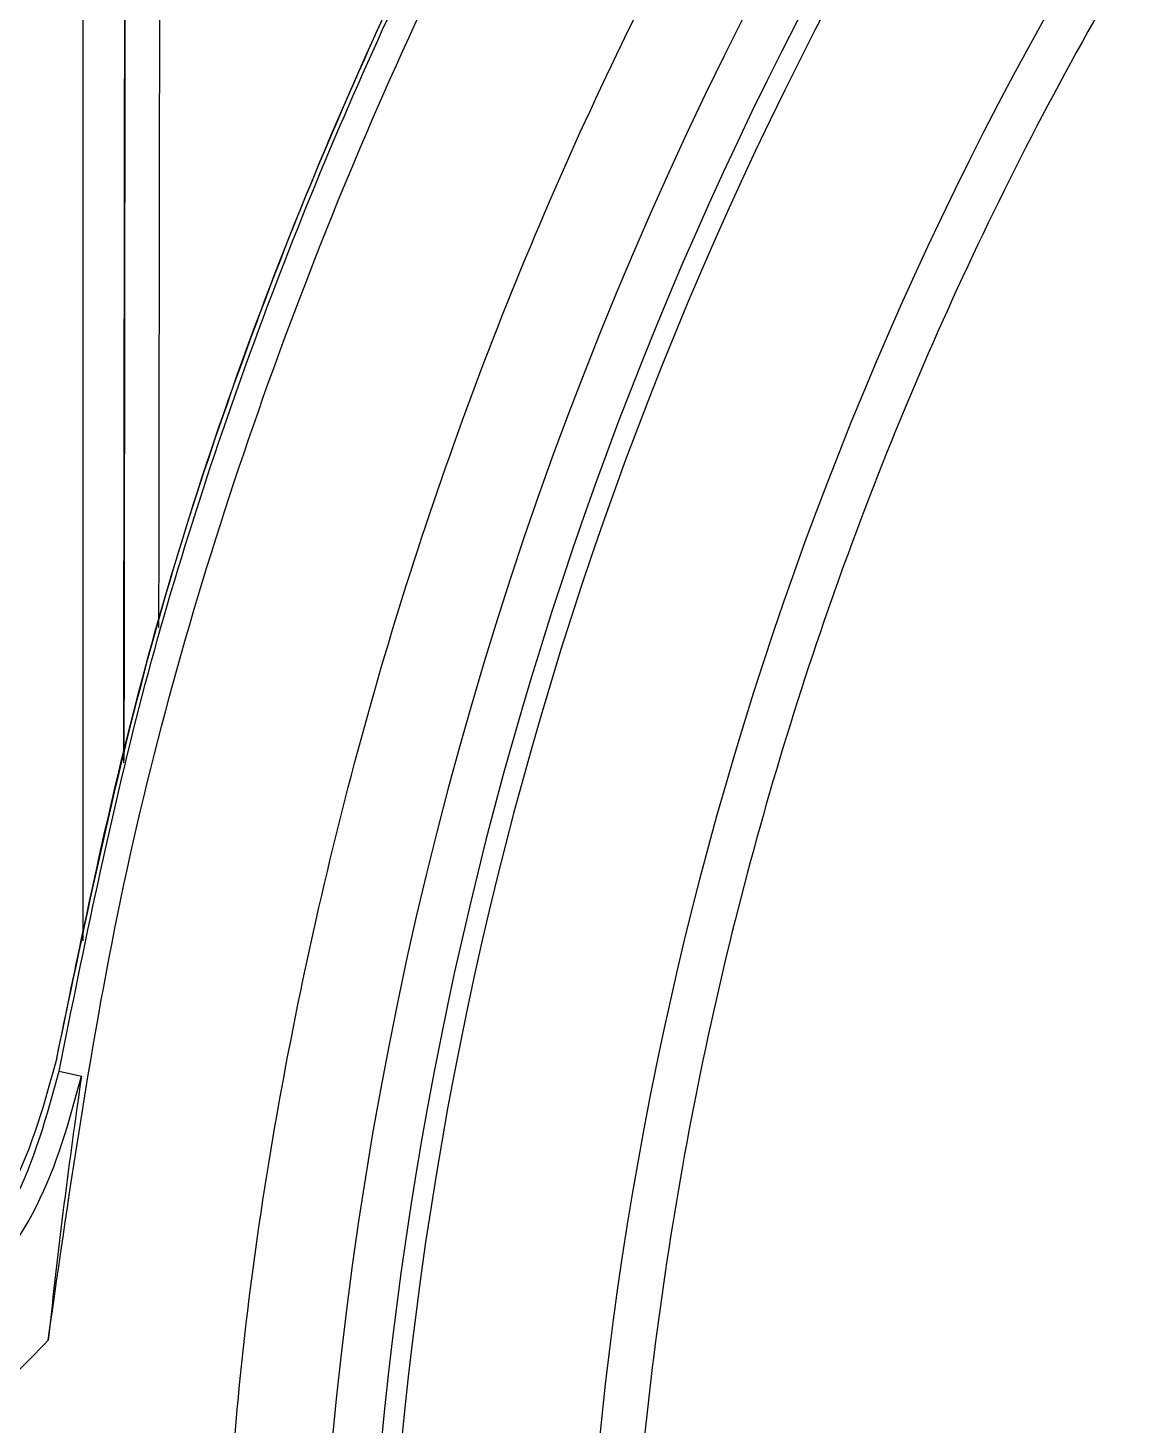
# Model space of a CAD drawing. Header units: millimetres. Extents: x 2687 to 4367, y 1046 to 2234.
# Drawn here: x 3095.83 to 3121.79, y 1981.33 to 2013.72 of the extents above; entities that cross this region are included whole.
import ezdxf

# ---------------------------------------------------------------- set-up
doc = ezdxf.new("R2010")
doc.units = ezdxf.units.MM

msp = doc.modelspace()

# ---------------------------------------------------------------- linework, layer by layer
at = {"color": 7, "linetype": 'Continuous', "lineweight": 25}
for p, q in [((3096.497, 1989.839), (3096.497, 1989.839)), ((3096.548, 1989.535), (3097.065, 1989.416))]:
    msp.add_line(p, q, dxfattribs=at)
for centre, radius, start, end in [((3193.968, 1972.507), 91.48, 295.79271, 180), ((3193.968, 1972.506), 90.341, 353.64897, 186.35103), ((3193.968, 1972.506), 89.875, 353.64897, 186.35103), ((3193.968, 1972.506), 85.319, 353.33017, 186.66983)]:
    msp.add_arc(centre, radius, start, end, dxfattribs=at)
for points in [[(3096.294, 1983.297), (3096.818, 1986.948), (3097.866, 1994.252), (3100.986, 2004.895), (3105.194, 2015.138), (3110.549, 2024.839), (3116.954, 2033.878), (3124.335, 2042.14), (3132.597, 2049.521), (3141.636, 2055.926), (3151.337, 2061.281), (3161.58, 2065.489), (3172.223, 2068.609), (3179.527, 2069.657), (3183.178, 2070.181)], [(3096.497, 1989.839), (3097.183, 1993.134), (3098.556, 1999.722), (3101.876, 2009.274), (3106.08, 2018.458), (3111.216, 2027.161), (3117.205, 2035.297), (3123.993, 2042.782), (3131.506, 2049.537), (3139.669, 2055.492), (3148.393, 2060.59), (3157.595, 2064.755), (3167.161, 2068.035), (3173.755, 2069.379), (3177.053, 2070.052)], [(3100.227, 1972.507), (3100.314, 1975.575), (3100.488, 1981.71), (3101.891, 1990.825), (3104.117, 1999.762), (3107.224, 2008.438), (3111.163, 2016.767), (3115.9, 2024.67), (3121.389, 2032.071), (3127.577, 2038.898), (3134.404, 2045.086), (3141.805, 2050.575), (3149.708, 2055.312), (3158.037, 2059.251), (3166.712, 2062.358), (3175.65, 2064.584), (3184.765, 2065.987), (3190.9, 2066.161), (3193.968, 2066.248)], [(3193.968, 2056.793), (3191.005, 2056.703), (3185.08, 2056.522), (3176.29, 2055.067), (3167.697, 2052.762), (3159.396, 2049.547), (3151.479, 2045.482), (3144.034, 2040.604), (3137.144, 2034.97), (3130.885, 2028.642), (3125.327, 2021.69), (3120.531, 2014.192), (3116.551, 2006.231), (3113.433, 1997.896), (3111.204, 1989.277), (3109.913, 1980.475), (3109.488, 1971.576), (3109.997, 1965.67), (3110.252, 1962.717)], [(3096.548, 1989.535), (3097.136, 1992.449), (3098.311, 1998.277), (3101.064, 2006.771), (3104.511, 2015), (3108.712, 2022.871), (3113.557, 2030.372), (3117.331, 2034.965), (3119.218, 2037.261)], [(3096.497, 1989.839), (3096.214, 1988.811), (3095.65, 1986.756), (3093.633, 1984.222), (3090.995, 1982.345), (3088.912, 1981.891), (3087.87, 1981.665)]]:
    msp.add_open_spline(points, degree=3, dxfattribs=at)
for points, knots in [([(3097.109, 1992.555), (3097.109, 1993.811), (3097.109, 1997.634), (3097.108, 2002.562), (3097.108, 2008.6), (3097.108, 2013.262), (3097.108, 2018.834), (3097.108, 2023.073), (3097.108, 2028.051), (3097.108, 2032.696), (3097.108, 2036.843), (3097.108, 2040.58), (3097.108, 2043.235), (3097.108, 2046.107), (3097.108, 2048.029), (3097.108, 2050.13), (3097.108, 2050.932), (3097.108, 2051.493)], [0, 0, 0, 0, 0.041991, 0.127821, 0.170695, 0.256527, 0.299401, 0.385233, 0.428107, 0.513939, 0.599771, 0.642645, 0.728477, 0.77135, 0.857181, 0.900055, 1, 1, 1, 1]), ([(3098.92, 2050.506), (3098.92, 2050.441), (3098.921, 2050.31), (3098.92, 2049.26), (3098.918, 2047.885), (3098.916, 2046.467), (3098.915, 2045.256), (3098.913, 2043.9), (3098.911, 2042.402), (3098.909, 2040.767), (3098.906, 2038.461), (3098.902, 2035.223), (3098.897, 2030.719), (3098.89, 2025.413), (3098.882, 2019.273), (3098.872, 2012.257), (3098.863, 2005.712), (3098.857, 2001.374), (3098.855, 1999.81)], [0, 0, 0, 0, 0.0771485, 0.1537135, 0.229695, 0.2674768, 0.3051126, 0.3426025, 0.3799463, 0.4171442, 0.454196, 0.525129, 0.6005628, 0.6804969, 0.7649308, 0.8538638, 0.9472952, 1, 1, 1, 1]), ([(3098.119, 2049.729), (3098.119, 2049.666), (3098.119, 2049.537), (3098.118, 2048.462), (3098.116, 2046.638), (3098.113, 2043.92), (3098.108, 2040.256), (3098.102, 2035.584), (3098.095, 2029.867), (3098.086, 2023.091), (3098.077, 2015.954), (3098.067, 2008.737), (3098.059, 2002.533), (3098.053, 1998.404), (3098.051, 1996.735)], [0, 0, 0, 0, 0.07337, 0.150248, 0.230634, 0.314529, 0.401932, 0.492845, 0.587268, 0.685201, 0.786646, 0.865058, 0.945449, 1, 1, 1, 1]), ([(3098.107, 2049.284), (3098.107, 2049.284), (3098.107, 2049.281), (3098.107, 2049.251), (3098.107, 2049.188), (3098.107, 2049.113), (3098.107, 2049.047), (3098.107, 2048.964), (3098.107, 2048.839), (3098.107, 2048.693), (3098.106, 2048.539), (3098.106, 2048.35), (3098.106, 2048.042), (3098.106, 2047.712), (3098.105, 2047.416), (3098.105, 2047.229), (3098.105, 2047.022), (3098.105, 2046.793), (3098.104, 2046.54), (3098.103, 2045.712), (3098.102, 2044.164), (3098.098, 2041.654), (3098.095, 2039.162), (3098.092, 2036.869), (3098.09, 2034.916), (3098.088, 2033.412), (3098.087, 2032.473), (3098.086, 2032.019), (3098.086, 2031.886), (3098.086, 2031.843), (3098.086, 2031.828), (3098.086, 2031.822), (3098.086, 2031.82), (3098.086, 2031.82), (3098.086, 2031.819), (3098.086, 2031.819), (3098.086, 2031.819), (3098.086, 2031.819), (3098.086, 2031.819), (3098.086, 2031.598), (3098.085, 2031.029), (3098.083, 2029.945), (3098.082, 2028.576), (3098.08, 2027.23), (3098.079, 2026.202), (3098.078, 2025.4), (3098.076, 2024.52), (3098.075, 2023.431), (3098.073, 2022.305), (3098.072, 2021.346), (3098.071, 2020.386), (3098.07, 2019.326), (3098.068, 2018.062), (3098.066, 2016.936), (3098.065, 2015.885), (3098.064, 2014.841), (3098.062, 2013.779), (3098.061, 2012.661), (3098.059, 2011.449), (3098.057, 2009.881), (3098.055, 2008.165), (3098.052, 2006.495), (3098.05, 2005.1), (3098.049, 2003.823), (3098.046, 2002.031), (3098.044, 2000.399), (3098.042, 1998.995), (3098.042, 1998.399), (3098.041, 1997.801), (3098.04, 1997.399), (3098.04, 1997.175), (3098.04, 1997.096), (3098.04, 1996.926), (3098.039, 1996.777), (3098.039, 1996.684)], [0, 0, 0, 0, 0.009576, 0.025345, 0.044434, 0.056862, 0.06314, 0.072435, 0.087287, 0.10193, 0.110633, 0.123462, 0.142394, 0.168772, 0.176912, 0.185562, 0.194723, 0.204395, 0.214578, 0.225272, 0.299656, 0.364397, 0.419491, 0.464936, 0.50073, 0.526871, 0.543358, 0.547981, 0.549387, 0.549911, 0.550082, 0.550145, 0.550171, 0.550182, 0.550187, 0.550189, 0.550189, 0.55019, 0.55019, 0.55019, 0.561059, 0.577948, 0.602006, 0.624704, 0.638588, 0.647235, 0.659523, 0.676264, 0.693135, 0.706091, 0.715297, 0.731771, 0.748245, 0.76472, 0.775169, 0.788286, 0.804072, 0.814722, 0.829462, 0.848294, 0.871217, 0.890415, 0.906761, 0.919568, 0.934273, 0.967897, 0.974503, 0.981108, 0.987714, 0.994319, 0.994409, 0.995087, 0.996946, 1, 1, 1, 1]), ([(3096.497, 1989.839), (3097.103, 1992.796), (3098.302, 1998.644), (3101.07, 2007.068), (3104.431, 2015.053), (3108.84, 2023.312), (3113.525, 2030.608), (3117.327, 2035.017), (3118.74, 2036.657)], [0, 0, 0, 0, 0.172465, 0.341166, 0.506102, 0.667275, 0.876268, 1, 1, 1, 1]), ([(3087.897, 1981.333), (3088.943, 1981.559), (3091.031, 1982.012), (3093.68, 1983.89), (3095.701, 1986.435), (3096.265, 1988.501), (3096.548, 1989.535)], [0, 0, 0, 0, 0.250065, 0.499446, 0.749386, 1, 1, 1, 1]), ([(3088.147, 1981.184), (3088.788, 1981.28), (3090.011, 1981.465), (3091.491, 1982.067), (3092.58, 1982.682), (3093.346, 1983.224), (3094.633, 1984.319), (3096.213, 1986.278), (3096.785, 1988.385), (3097.065, 1989.416)], [0, 0, 0, 0, 0.149059, 0.284486, 0.365253, 0.437407, 0.500452, 0.755467, 1, 1, 1, 1]), ([(3097.065, 1989.416), (3096.928, 1988.445), (3096.655, 1986.511), (3096.414, 1984.365), (3096.294, 1983.297)], [0, 0, 0, 0, 0.502443, 1, 1, 1, 1]), ([(3096.294, 1983.297), (3095.76, 1982.744), (3094.695, 1981.643), (3092.739, 1980.423), (3090.61, 1979.537), (3089.095, 1979.308), (3088.335, 1979.193)], [0, 0, 0, 0, 0.250755, 0.499989, 0.749233, 1, 1, 1, 1])]:
    msp.add_open_spline(points, degree=3, knots=knots, dxfattribs=at)

doc.saveas('drawing.dxf')
